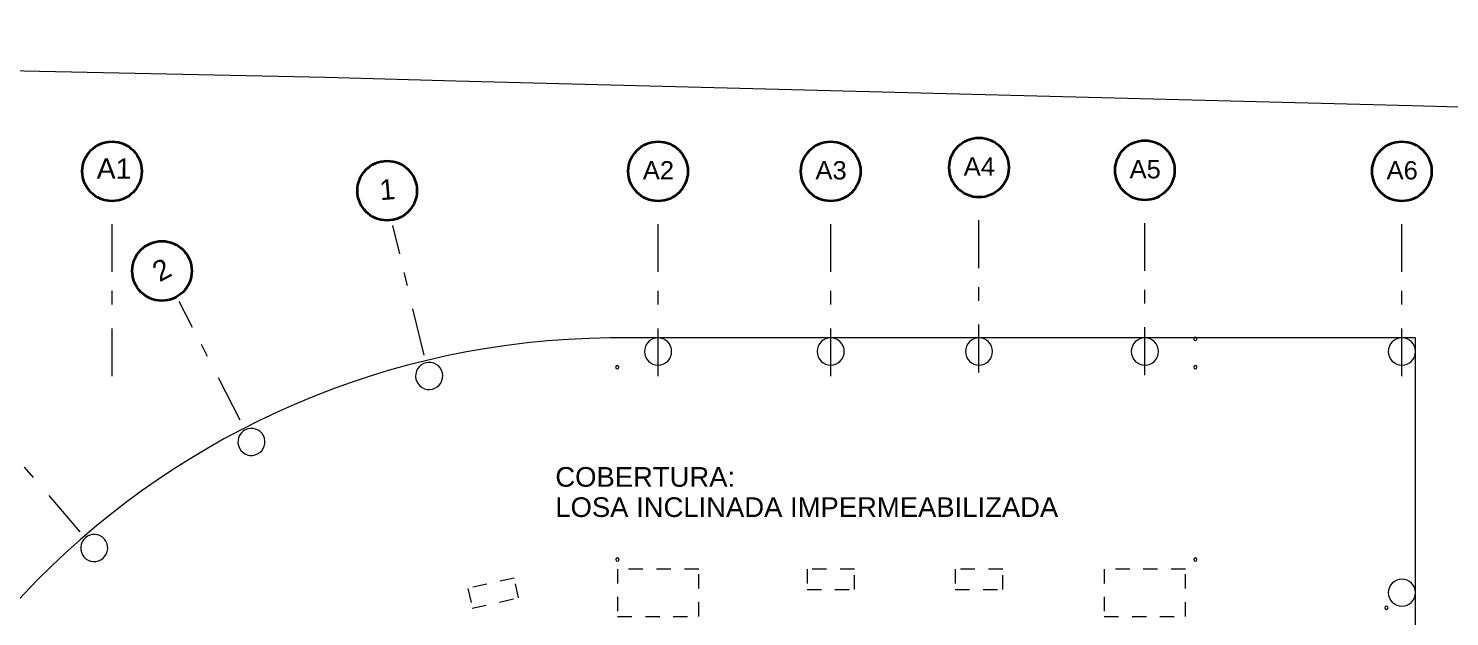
# Model space of a CAD drawing. Header units: metres. Extents: x 27 to 147, y -173 to 8.
# Drawn here: x 41.57 to 52.06, y -97.37 to -93.02 of the extents above; entities that cross this region are included whole.
import ezdxf

# ---------------------------------------------------------------- set-up
doc = ezdxf.new("R2010")
doc.units = ezdxf.units.M
doc.linetypes.add('Dot & Dashed', pattern=[0.670278, 0.352778, -0.176389, 0, -0.141111])
doc.linetypes.add('Hidden Line', pattern=[0.15875, 0.105833, -0.052917])
doc.layers.add('Annotation - Text_Pen_No__167', color=7, linetype='Continuous', lineweight=13, true_color=0x6a6a6a)
doc.layers.add('Structural - Bearing_Pen_No__167', color=7, linetype='Continuous', lineweight=13, true_color=0x6a6a6a)
for name, color, linetype, lineweight in [('Drawing & Figure_Pen_No__122', 9, 'Continuous', 13), ('Drawing & Figure_Pen_No__7', 7, 'Continuous', 35), ('GRAFO 0 BLANCO', 7, 'Continuous', 0), ('Interior - Stair & Railing_Pen_No__122', 9, 'Continuous', 13)]:
    doc.layers.add(name, color=color, linetype=linetype, lineweight=lineweight)
doc.styles.add('GENERATED_STYLE_1', font='arialbd.ttf')

msp = doc.modelspace()

# ---------------------------------------------------------------- linework, layer by layer
at = {"layer": 'Drawing & Figure_Pen_No__122', "color": 9, "linetype": 'Dot & Dashed', "lineweight": 13}
for p, q in [((42.186, -95.59), (42.186, -94.337)), ((46.219, -95.59), (46.219, -94.337)), ((47.494, -95.59), (47.494, -94.337)), ((48.589, -95.562), (48.589, -94.309)), ((49.814, -95.582), (49.814, -94.329)), ((51.712, -95.59), (51.712, -94.337)), ((44.491, -95.435), (44.26, -94.476)), ((43.133, -95.916), (42.683, -95.039)), ((41.951, -96.74), (41.307, -95.993))]:
    msp.add_line(p, q, dxfattribs=at)
at = {"layer": 'Drawing & Figure_Pen_No__7', "color": 7, "linetype": 'Continuous', "lineweight": 35}
for centre in [(48.589, -94.049), (42.186, -94.077), (46.219, -94.077), (47.494, -94.077), (49.814, -94.069), (51.712, -94.077), (44.218, -94.22), (42.555, -94.813)]:
    msp.add_circle(centre, 0.22, dxfattribs=at)
at = {"layer": 'GRAFO 0 BLANCO', "color": 7}
msp.add_lwpolyline([(33.075, -93.021), (37.422, -93.249), (43.764, -93.382), (44.724, -93.408), (51.784, -93.59), (64.025, -93.932), (70.185, -94.06), (83.803, -94.342)], dxfattribs=at)
at = {"layer": 'Interior - Stair & Railing_Pen_No__122', "color": 9, "linetype": 'Continuous', "lineweight": 13}
for points in [[(50.198, -95.315, 1), (50.174, -95.315, 1)], [(45.917, -95.536, 1), (45.917, -95.512, 1)], [(50.187, -95.536, 1), (50.187, -95.512, 1)], [(45.919, -96.957, 1), (45.919, -96.933, 1)], [(50.187, -96.957, 1), (50.187, -96.933, 1)], [(51.586, -97.301, 1), (51.61, -97.301, 1)]]:
    msp.add_lwpolyline(points, format="xyb", close=True, dxfattribs=at)
at = {"layer": 'Structural - Bearing_Pen_No__167', "color": 251, "linetype": 'Continuous', "lineweight": 13, "true_color": 0x6a6a6a}
for points in [[(51.812, -107.371), (51.812, -95.308), (45.864, -95.308, 0.990538), (45.864, -107.371)], [(46.119, -95.408, 0.414214), (46.219, -95.508, 0.414214), (46.319, -95.408, 0.414214), (46.219, -95.308, 0.414214)], [(47.394, -95.408, 0.414214), (47.494, -95.508, 0.414214), (47.594, -95.408, 0.414214), (47.494, -95.308, 0.414214)], [(48.489, -95.408, 0.414214), (48.589, -95.508, 0.414214), (48.689, -95.408, 0.414214), (48.589, -95.308, 0.414214)], [(49.714, -95.408, 0.414214), (49.814, -95.508, 0.414214), (49.914, -95.408, 0.414214), (49.814, -95.308, 0.414214)], [(51.612, -95.408, 0.414214), (51.712, -95.508, 0.414214), (51.812, -95.408, 0.414214), (51.712, -95.308, 0.414214)], [(44.431, -95.612, 0.414214), (44.552, -95.686, 0.414214), (44.626, -95.565, 0.414214), (44.505, -95.491, 0.414214)], [(43.127, -96.122, 0.414214), (43.261, -96.165, 0.414214), (43.305, -96.031, 0.414214), (43.17, -95.987, 0.414214)], [(41.979, -96.925, 0.414214), (42.12, -96.935, 0.414214), (42.13, -96.794, 0.414214), (41.989, -96.784, 0.414214)], [(51.612, -97.19, 0.414214), (51.712, -97.29, 0.414214), (51.812, -97.19, 0.414214), (51.712, -97.09, 0.414214)]]:
    msp.add_lwpolyline(points, format="xyb", close=True, dxfattribs=at)
at = {"layer": 'Structural - Bearing_Pen_No__167', "color": 251, "linetype": 'Hidden Line', "lineweight": 13, "true_color": 0x6a6a6a}
for points in [[(44.847, -97.304), (45.189, -97.228), (45.156, -97.082), (44.815, -97.158)], [(45.919, -97.365), (46.519, -97.365), (46.519, -97.015), (45.919, -97.015)], [(47.319, -97.165), (47.669, -97.165), (47.669, -97.015), (47.319, -97.015)], [(48.414, -97.165), (48.764, -97.165), (48.764, -97.015), (48.414, -97.015)], [(49.514, -97.365), (50.114, -97.365), (50.114, -97.015), (49.514, -97.015)]]:
    msp.add_lwpolyline(points, close=True, dxfattribs=at)

# ---------------------------------------------------------------- texts
at = {"layer": 'Annotation - Text_Pen_No__167', "color": 251, "linetype": 'Continuous', "lineweight": 13, "true_color": 0x6a6a6a, "insert": (45.46, -96.262), "char_height": 0.145, "attachment_point": 1, "line_spacing_factor": 0.923713, "style": 'GENERATED_STYLE_1'}
msp.add_mtext('\\A1;{\\pql;\\fArial|b0|i0|c0|p34;COBERTURA\\fArial|b0|i0|c0|p34;:\\P\\pql;\\fArial|b0|i0|c0|p34;LOSA\\fArial|b0|i0|c0|p34; INCLINADA\\fArial|b0|i0|c0|p34; IMPERMEABILIZADA}', dxfattribs=at)
at = {"layer": 'Drawing & Figure_Pen_No__7', "color": 7, "linetype": 'Continuous', "lineweight": 35, "attachment_point": 7, "style": 'GENERATED_STYLE_1'}
for s, insert, char_height, rotation in [('\\A1;{\\pql;\\fArial|b0|i0|c0|p34;A1}', (42.073, -94.131), 0.15, 359.7107), ('\\A1;{\\pql;\\fArial|b0|i0|c0|p34;A2}', (46.106, -94.136), 0.135, 359.7107), ('\\A1;{\\pql;\\fArial|b0|i0|c0|p34;A3}', (47.381, -94.138), 0.135, 359.7107), ('\\A1;{\\pql;\\fArial|b0|i0|c0|p34;A4}', (48.476, -94.108), 0.135, 359.7107), ('\\A1;{\\pql;\\fArial|b0|i0|c0|p34;A5}', (49.701, -94.13), 0.135, 359.7107), ('\\A1;{\\pql;\\fArial|b0|i0|c0|p34;A6}', (51.599, -94.138), 0.135, 359.7107), ('\\A1;{\\pql;\\fArial|b0|i0|c0|p34;1}', (44.167, -94.291), 0.15, 4.8164), ('\\A1;{\\pql;\\fArial|b0|i0|c0|p34;2}', (42.537, -94.898), 0.15, 28.1828)]:
    msp.add_mtext(s, dxfattribs=dict(at, insert=insert, char_height=char_height, rotation=rotation))

doc.saveas('drawing.dxf')
